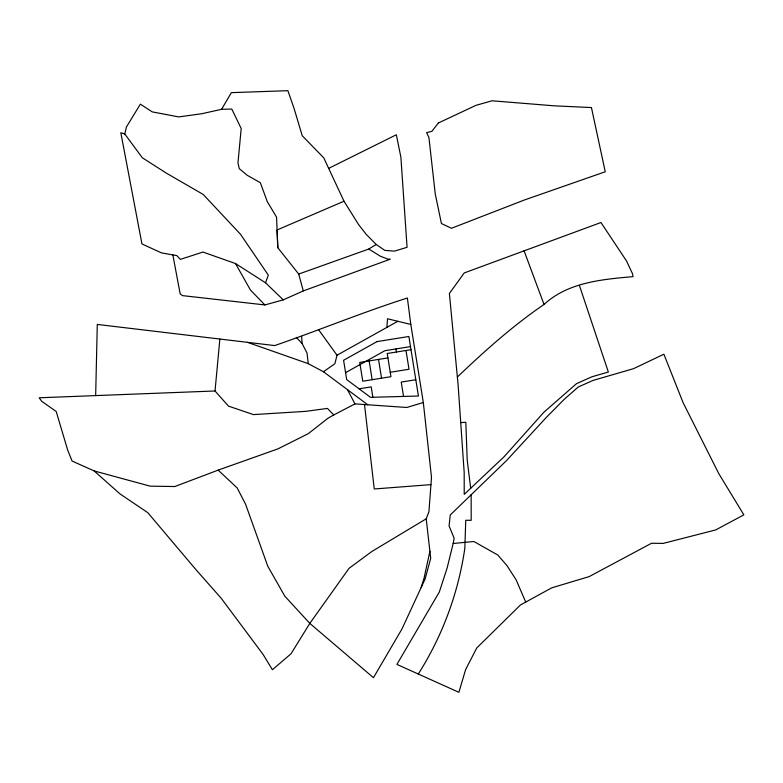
<?xml version="1.0" encoding="UTF-8"?>
<svg xmlns="http://www.w3.org/2000/svg" width="783" height="783" viewBox="0 0 783 783"><rect width="100%" height="100%" fill="white"/><g stroke="black" fill="none" stroke-linecap="round" stroke-linejoin="round"><path stroke-width="1.17" d="M95.663 395.591L97.288 324.436L274.696 345.577C319.072 330.269 362.549 312.29 407.375 298.01L410.811 324.436L423.319 402.511L431.492 477.317L428.937 511.72L426.216 518.806L430.699 558.357L425.149 578.891L401.924 629.062L373.452 677.687L309.814 623.395L284.816 596.166L267.796 566.246L245.549 504.135L237.2 487.975L218.173 470.113L174.824 486.537L150.14 486.155L94.117 470.916L72.105 461.06L67.671 450.039L56.2 411.476L41.695 401.297L39.15 397.784L215.022 390.981L228.47 406.113L253.477 414.608L305.85 411.339L327.431 408.413L333.783 414.941L354.963 403.891L406.778 407.473L423.319 402.511M386.89 327.382L387.516 318.779L410.811 324.436M215.022 390.981L219.866 339.039M429.906 551.31L424.043 578.206L421.166 587.495M453.171 543.49L454.13 538.215L449.07 525.902L450.284 514.96L506.484 460.619L546.436 417.31L564.191 399.359L578.226 387.027L592.946 380.45L633.574 368.656L663.896 354.219L683.119 402.707L718.745 473.558L743.85 514.871L715.682 529.934L663.103 543.422L651.544 543.245L589.159 576.611L551.761 587.827L520.489 604.936L476.71 648.021L465.631 669.563L458.887 692.309L396.912 664.395L439.292 592.065L447.093 568.174L453.171 543.49L473.891 541.513L497.773 555.01L506.934 565.561L516.124 579.812L525.726 602.078M283.26 299.869L265.545 282.8L268.305 275.097L240.538 234.313L203.247 194.487L165.996 172.926L142.32 157.755L124.771 133.981L126.435 126.983L140.363 104.159L152.225 111.881L178.69 116.921L201.838 113.721L221.589 109.297L231.797 109.062L241.193 128.539L237.973 162.903L239.275 168.639L247.222 175.284L260.318 182.684L267.267 201.613L276.565 217.155L277.799 247.702L298.714 274.06L303.295 290.914L283.26 299.869L264.889 304.93L182.498 295.612L180.168 293.889L172.857 254.906M397.823 321.284L337.023 355.228L334.879 363.713L323.467 371.749L308.267 363.664L247.467 342.328M221.589 109.297L231.357 92.648L287.89 90.691L294.065 108.406L302.238 135.743L323.761 157.853L344.001 201.221L358.536 224.515L366.19 234.332L376.192 244.472L384.796 250.374L394.387 251.147L407.072 247.291L400.876 157.119L396.335 134.764L328.517 168.453M418.249 674.006L419.336 672.382A321.598 321.598 0 0 0 451.683 603.693A322.204 322.204 0 0 0 464.838 548.227L465.748 520.255L471.19 520.323L471.151 494.778M457.36 377.024C484.667 350.98 512.757 325.797 544.028 304.47C567.978 282.281 602.068 279.384 633.055 276.644L632.527 273.805L626.478 260.886L600.952 222.509L464.25 272.934L449.383 293.468L458.084 384.61L464.182 472.433L464.221 494.386L504.105 456.724L543.94 412.181L576.464 383.69L591.84 376.809L608.352 372.003L579.391 285.384M298.714 274.06L368.783 249.033L376.192 244.472M426.216 518.806L371.69 551.594L349.061 568.311L309.814 623.395L290.992 653.815L272.396 669.729L263.108 654.461L221.139 598.173L195.897 569.603L147.762 512.64L120.122 494.004L94.117 470.916M333.783 414.941L328.097 418.142L308.257 433.674L277.916 448.874L218.173 470.113M345.577 372.649L384.884 350.706L410.507 346.605M344.001 201.221L277.084 229.967L277.799 247.702M303.295 290.914L390.237 259.193L388.28 259.242L380.391 256.237L368.783 249.033M410.997 349.678L387.223 353.495L390.942 376.692L362.764 381.213L359.749 362.431L387.928 357.909M390.228 372.277L409.01 369.263L406.005 350.481M359.094 388.828L371.191 386.89L372.855 397.275M415.822 379.735L401.239 382.075L403.548 396.443M430.953 484.618L374.254 488.984L364.506 404.547M460.717 422.595L465.816 422.301L467.216 460.159L470.691 488.279M124.771 133.981L120.807 132.709L141.958 243.944L161.406 252.86L176.87 255.62L180.305 259.379L202.983 252.057L235.507 263.548L265.545 282.8M323.467 371.749L367.746 404.772M264.889 304.93L250.433 290.004L235.507 263.548M296.326 337.375L302.111 343.522L307.044 353.094L308.267 363.664M318.759 329.917L337.023 355.228M347.486 389.66L354.963 403.891M524.013 250.629L544.028 304.47M395.934 348.934L396.423 352.017M378.532 359.417L381.546 378.199M369.145 360.924L372.15 379.706M301.612 336.318L302.111 343.522M438.392 122.97L431.903 131.309L426.608 132.621L428.918 137.456L435.24 193.841L441.416 223.527L451.448 228.284L524.424 199.988L605.239 171.771L591.439 107.565L554.433 105.842L492.027 100.782L475.956 105.353L438.392 122.97M377.044 341.594L343.59 360.278L346.683 379.569L370.506 397.333L418.425 396.032L408.883 336.494L377.044 341.594"/></g></svg>
